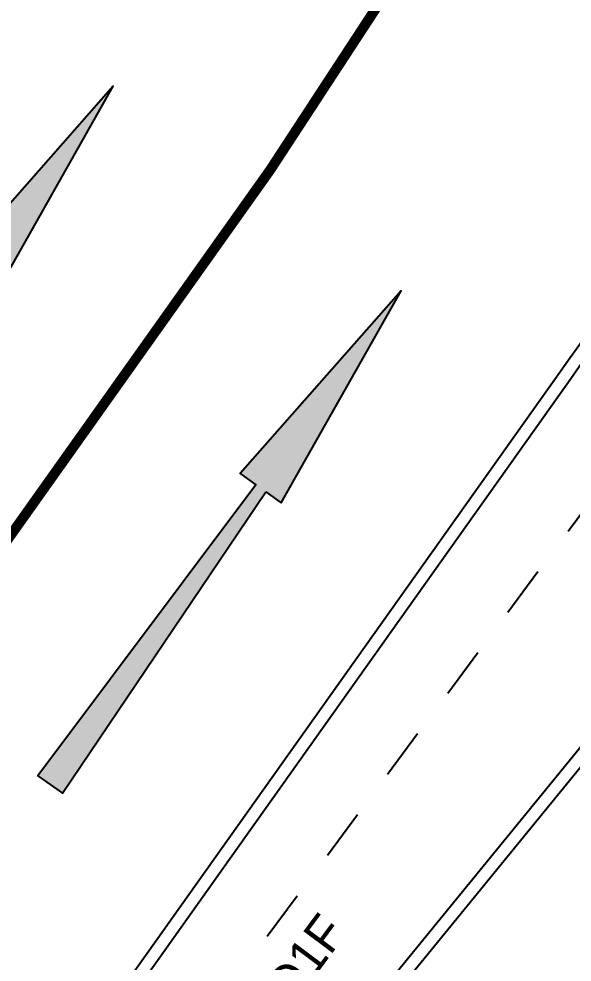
# Model space of a CAD drawing. Extents: x 421500 to 422711, y 436000 to 437000.
# Drawn here: x 421940 to 421945.48, y 436493.65 to 436502.99 of the extents above; entities that cross this region are included whole.
import ezdxf

# ---------------------------------------------------------------- set-up
doc = ezdxf.new("R2010")
doc.units = 0
for name, pattern in [('10041', [9, 6, -3]), ('XREF UTC_716709_AJB_1b$0$BLIP', [1, 0.5, -0.5]), ('XREF UTC_716709_AJB_1b$0$DASHDOT1', [2, 1, -0.5, 0, -0.5])]:
    doc.linetypes.add(name, pattern=pattern)
doc.layers.get('0').update_dxf_attribs({"color": 210})
for name, color, linetype in [('Lines', 1, 'Continuous'), ('Pr-Kerb', 2, 'Continuous'), ('Pr-KerbEdge', 8, 'Continuous'), ('XREF UTC_716709_AJB_1b$0$du-SLDUCT-F1', 30, 'XREF UTC_716709_AJB_1b$0$BLIP'), ('XREF UTC_716709_AJB_1b$0$du-SLTEXT', 30, 'Continuous'), ('XREF UTC_716709_AJB_1b$0$du-UTCDUCT-F1', 42, 'XREF UTC_716709_AJB_1b$0$DASHDOT1')]:
    doc.layers.add(name, color=color, linetype=linetype)
doc.styles.add('XREF UTC_716709_AJB_1b$0$Standard', font='txt')

# ---------------------------------------------------------------- blocks, each defined once
blk = doc.blocks.new('1038a6')
at = {"linetype": 'Continuous'}
blk.add_hatch(color=0, dxfattribs=at).paths.add_polyline_path([(0.06, 3.6), (0.25, 3.6), (0, 6), (-0.25, 3.6), (-0.06, 3.6), (-0.15, 0), (0.15, 0)])
at = {"color": 0, "linetype": 'Continuous'}
blk.add_lwpolyline([(0.06, 3.6), (0.25, 3.6), (0, 6), (-0.25, 3.6), (-0.06, 3.6), (-0.15, 0), (0.15, 0)], close=True, dxfattribs=at)
blk = doc.blocks.new('1038al6')
at = {"linetype": 'Continuous'}
h = blk.add_hatch(color=0, dxfattribs=at)
edge = h.paths.add_edge_path()
edge.add_line((-0.0939, 2.2448), (-0.15, 0))
edge.add_line((-0.15, 0), (0.15, 0))
edge.add_line((0.15, 0), (0.06, 3.6))
edge.add_line((0.06, 3.6), (0.25, 3.6))
edge.add_line((0.25, 3.6), (0, 6))
edge.add_line((0, 6), (-0.25, 3.6))
edge.add_line((-0.25, 3.6), (-0.06, 3.6))
edge.add_line((-0.06, 3.6), (-0.0776, 2.8941))
edge.add_arc((-0.4139, 2.6829), 0.3971, 32.11921, 89.43082)
edge.add_line((-0.41, 3.08), (-0.41, 3.66))
edge.add_line((-0.41, 3.66), (-0.6, 2.8))
edge.add_line((-0.6, 2.8), (-0.41, 2.16))
edge.add_line((-0.41, 2.16), (-0.41, 2.5548))
edge.add_arc((-0.409, 2.2396), 0.3152, 0.95276, 90.17866, ccw=False)
at = {"color": 0, "linetype": 'Continuous'}
blk.add_lwpolyline([(-0.0939, 2.2448), (-0.15, 0), (0.15, 0), (0.06, 3.6), (0.25, 3.6), (0, 6), (-0.25, 3.6), (-0.06, 3.6), (-0.0776, 2.8941, 0.255415), (-0.41, 3.08), (-0.41, 3.66), (-0.6, 2.8), (-0.41, 2.16), (-0.41, 2.5548, -0.410262)], format="xyb", close=True, dxfattribs=at)

msp = doc.modelspace()

# ---------------------------------------------------------------- linework, layer by layer
at = {"layer": 'Lines', "linetype": '10041', "const_width": 0.1, "flags": 128}
msp.add_lwpolyline([(421929.021, 436482.5387), (421942.4909, 436501.4988, 0.057818), (421947.6501, 436510.8938)], format="xyb", dxfattribs=at)
at = {"layer": 'Pr-Kerb', "flags": 128}
for points in [[(421971.5564, 436512.9454), (421962.1952, 436509.8847, 0.143481), (421950.9481, 436502.1732), (421931.1764, 436477.9599, -0.967018), (421930.453, 436478.5112), (421945.3441, 436499.4718)], [(421945.3441, 436499.4718, 0.028092), (421948.3334, 436504.2237)]]:
    msp.add_lwpolyline(points, format="xyb", dxfattribs=at)
at = {"layer": 'Pr-KerbEdge', "flags": 128}
msp.add_lwpolyline([(421945.446, 436499.3994), (421945.446, 436499.3994, 0.084233), (421952.7347, 436514.5025, 0.084233)], format="xyb", dxfattribs=at)
for points in [[(421930.5613, 436478.4478), (421945.446, 436499.3994)], [(421948.3162, 436499.1477), (421931.0866, 436478.0475)]]:
    msp.add_lwpolyline(points, dxfattribs=at)
at = {"layer": 'XREF UTC_716709_AJB_1b$0$du-SLDUCT-F1', "flags": 128}
msp.add_lwpolyline([(421966.7242, 436512.0084, 0.007824), (421964.4288, 436511.5292, 0.013945), (421963.1537, 436511.2045, 0.00201), (421959.9936, 436510.2915, 0.012868), (421959.5045, 436510.1342, 0.02194), (421957.772, 436509.441, 0.033661), (421956.6992, 436508.8664), (421954.2659, 436507.3439), (421951.4314, 436505.5704, 0.074664), (421950.9253, 436505.1371, 0.018728), (421949.2719, 436503.0763), (421947.2398, 436500.3397), (421944.5796, 436496.7571), (421941.3747, 436492.441), (421937.3762, 436487.0562, -0.000986), (421935.0353, 436483.9165, -0.000599), (421931.1634, 436478.7578)], format="xyb", dxfattribs=at)
at = {"layer": 'XREF UTC_716709_AJB_1b$0$du-UTCDUCT-F1', "flags": 128}
msp.add_lwpolyline([(421932.9948, 436496.9058, 0.034062), (421936.9656, 436501.8672, 0.034062), (421940.226, 436507.3218, 0.025683), (421942.1777, 436511.7004, 0.025683), (421943.6701, 436516.256)], format="xyb", dxfattribs=at)

# ---------------------------------------------------------------- block references
at = {"layer": 'Lines'}
for name, p, rotation in [('1038al6', (421937.4581, 436497.4364), 324.6087281788145), ('1038a6', (421940.3114, 436495.4093), 324.608728182021)]:
    msp.add_blockref(name, p, dxfattribs=dict(at, rotation=rotation))

# ---------------------------------------------------------------- texts
at = {"layer": 'XREF UTC_716709_AJB_1b$0$du-SLTEXT', "style": 'XREF UTC_716709_AJB_1b$0$Standard'}
msp.add_text('50/SD1F', height=0.36, rotation=53.28734, dxfattribs=at).set_placement((421942.1241, 436492.4212))

doc.saveas('drawing.dxf')
